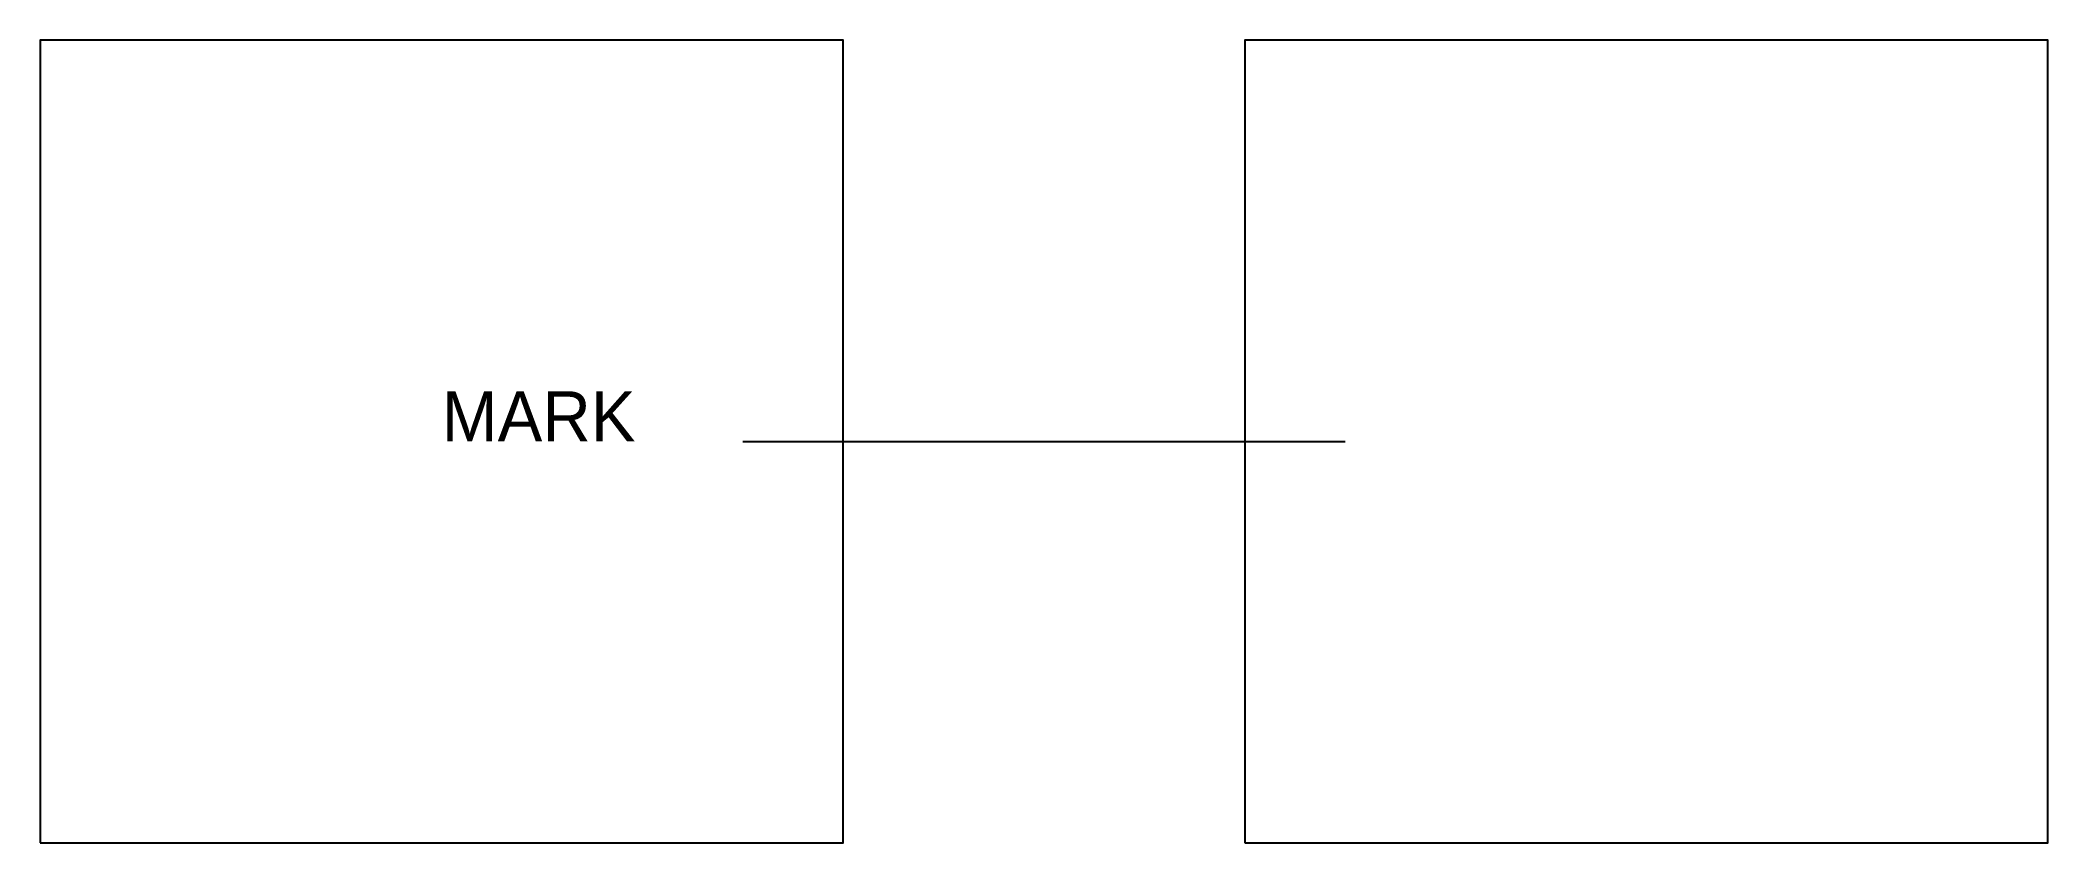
# Model space of a CAD drawing. Header units: metres. Extents: x 0 to 100, y 0 to 40.
import ezdxf

# ---------------------------------------------------------------- set-up
doc = ezdxf.new("R2010")
doc.units = ezdxf.units.M

msp = doc.modelspace()

# ---------------------------------------------------------------- linework, layer by layer
at = {"layer": 'CORTE'}
for points in [[(0, 0), (40, 0), (40, 40), (0, 40)], [(60, 0), (100, 0), (100, 40), (60, 40)]]:
    msp.add_lwpolyline(points, close=True, dxfattribs=at)
at = {"layer": 'GRABADO'}
msp.add_line((35, 20), (65, 20), dxfattribs=at)

# ---------------------------------------------------------------- texts
msp.add_text('MARK', height=2.5, dxfattribs=at).set_placement((20, 20))

doc.saveas('drawing.dxf')
